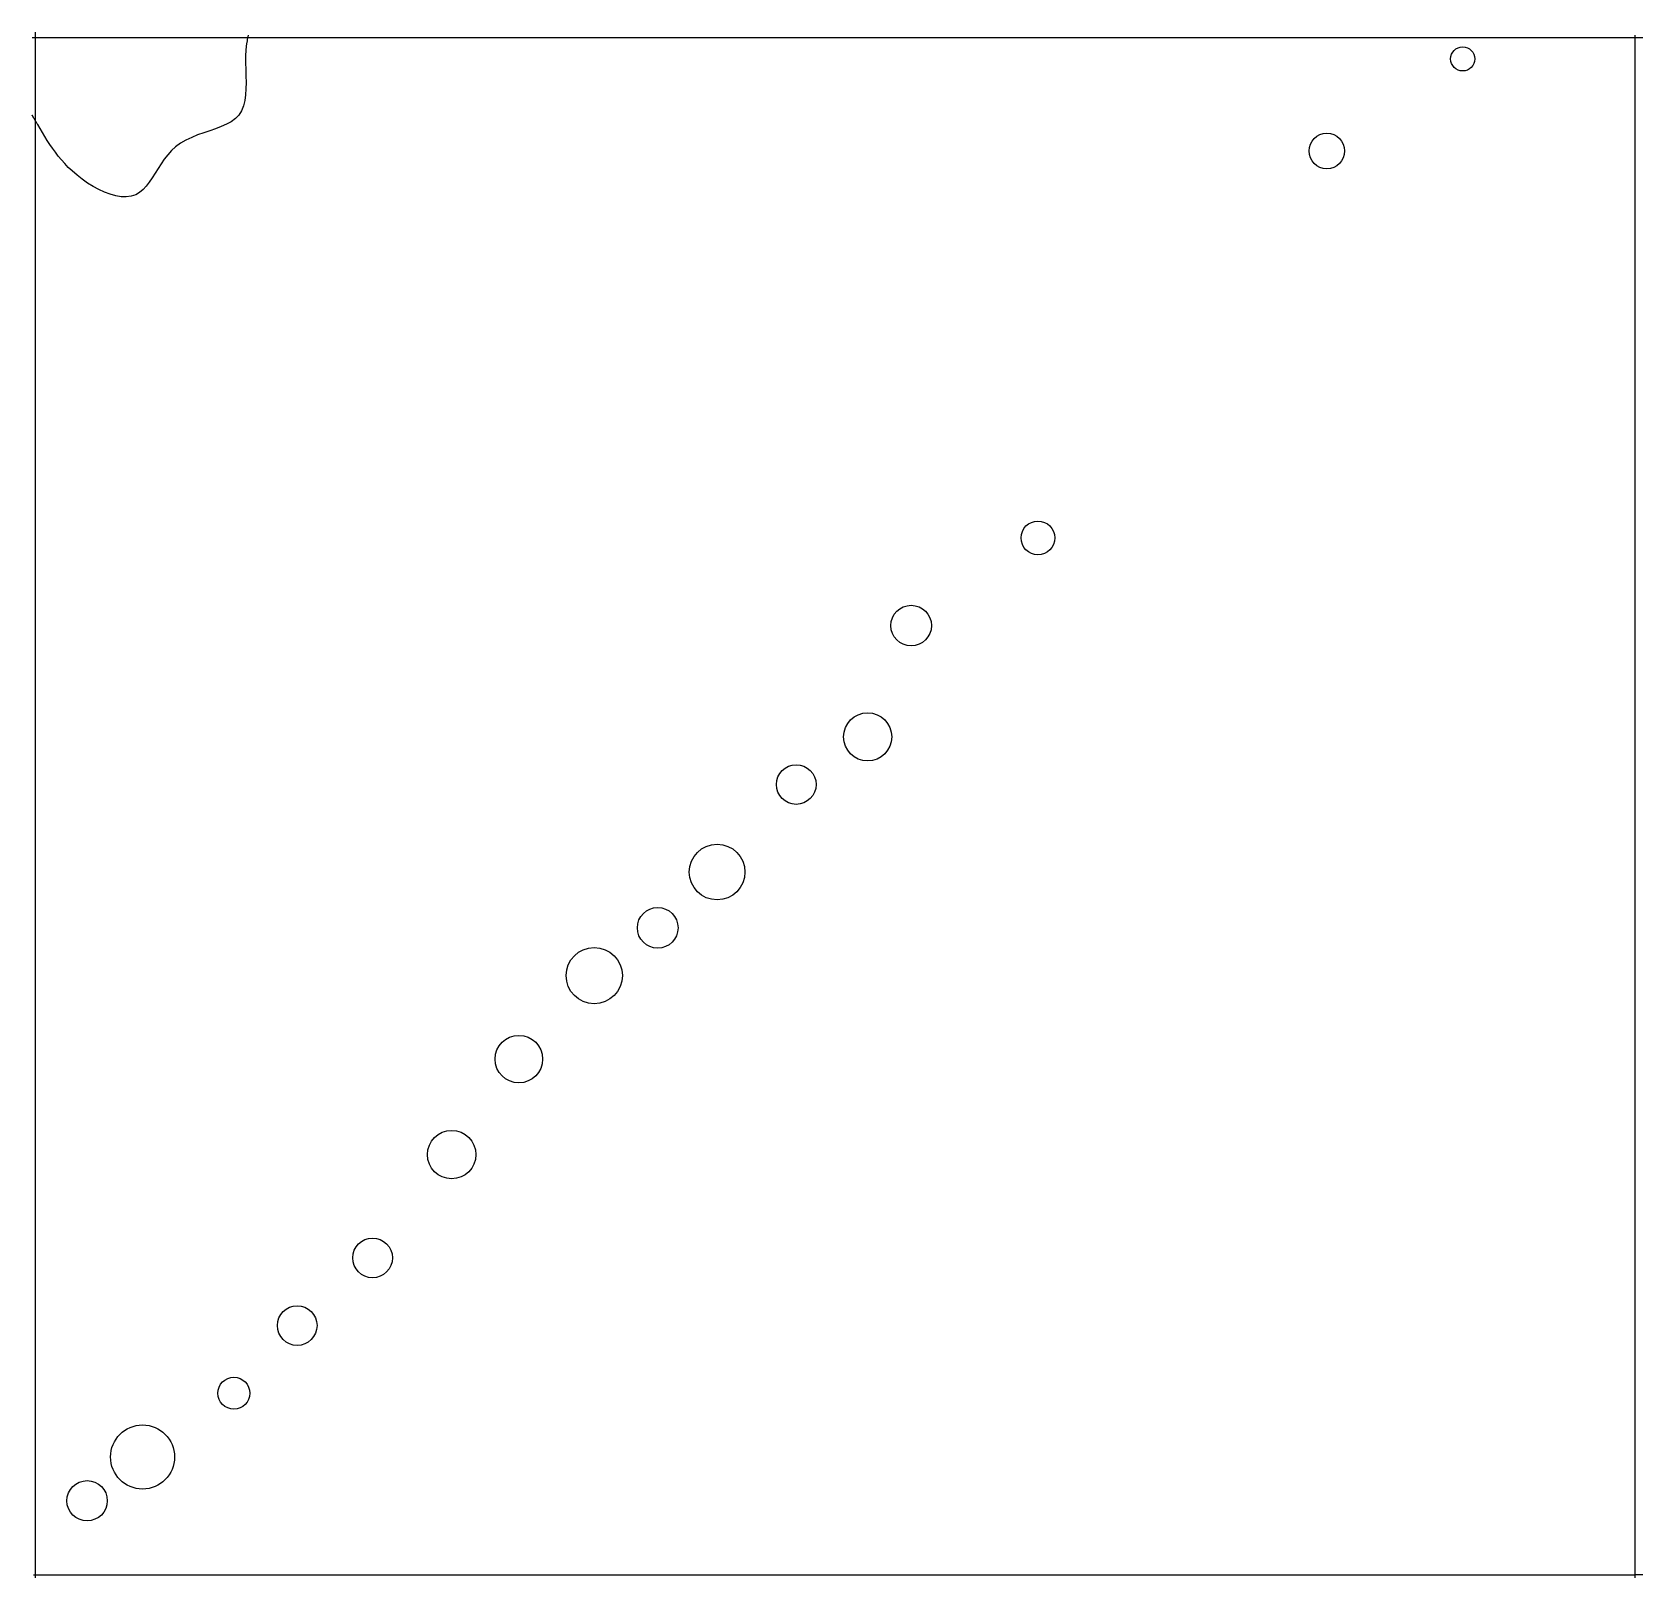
# Model space of a CAD drawing. Extents: x 11.02 to 12.05, y -1.43 to -0.44.
import ezdxf

# ---------------------------------------------------------------- set-up
doc = ezdxf.new("R2010")
doc.units = 0
for name, color, linetype in [('LAYER1', 7, 'CONTINUOUS'), ('LAYER10', 1, 'CONTINUOUS'), ('LAYER12', 5, 'CONTINUOUS')]:
    doc.layers.add(name, color=color, linetype=linetype)

msp = doc.modelspace()

# ---------------------------------------------------------------- linework, layer by layer
at = {"layer": 'LAYER1', "color": 7, "linetype": 'CONTINUOUS'}
for centre, radius in [((11.9363, -0.4547), 0.0077), ((11.8494, -0.5136), 0.0114), ((11.6646, -0.7612), 0.0108), ((11.5835, -0.8173), 0.013), ((11.5557, -0.8885), 0.0154), ((11.51, -0.919), 0.0127), ((11.4594, -0.975), 0.0178), ((11.4214, -1.0107), 0.013), ((11.3808, -1.0413), 0.018), ((11.3326, -1.0947), 0.0152), ((11.2896, -1.1558), 0.0155), ((11.239, -1.2219), 0.0127), ((11.1908, -1.2652), 0.0127), ((11.1503, -1.3085), 0.0102), ((11.0919, -1.3493), 0.0205), ((11.0564, -1.3773), 0.0129)]:
    msp.add_circle(centre, radius, dxfattribs=at)
at = {"layer": 'LAYER10', "color": 1, "linetype": 'CONTINUOUS'}
for points in [[(11.1595, -0.4395), (11.1594, -0.4399), (11.1593, -0.4404), (11.1592, -0.4408), (11.1591, -0.4412), (11.159, -0.4417), (11.1589, -0.4421), (11.1588, -0.4426), (11.1587, -0.443), (11.1587, -0.4435), (11.1586, -0.444), (11.1585, -0.4444), (11.1584, -0.4449), (11.158, -0.4488), (11.1578, -0.4529), (11.1578, -0.4571), (11.1579, -0.4614), (11.158, -0.4656), (11.1581, -0.4698), (11.158, -0.4738), (11.1578, -0.4777), (11.1572, -0.4814), (11.1564, -0.4848), (11.1552, -0.4879), (11.1535, -0.4906), (11.1513, -0.4929), (11.1486, -0.4949), (11.1456, -0.4965), (11.1422, -0.498), (11.1386, -0.4994), (11.1349, -0.5007), (11.131, -0.502), (11.1271, -0.5033), (11.1233, -0.5049), (11.1196, -0.5066), (11.1161, -0.5086), (11.1129, -0.511), (11.1103, -0.5134), (11.108, -0.5161), (11.1058, -0.5189), (11.1038, -0.5219), (11.1018, -0.5249), (11.1, -0.5279), (11.0981, -0.5308), (11.0962, -0.5336), (11.0942, -0.5361), (11.0922, -0.5383), (11.0899, -0.5401), (11.0875, -0.5416), (11.0846, -0.5425), (11.0815, -0.543), (11.0782, -0.5429), (11.0747, -0.5423), (11.0712, -0.5413), (11.0675, -0.54), (11.0639, -0.5383), (11.0603, -0.5363), (11.0567, -0.5341), (11.0533, -0.5316), (11.05, -0.5291), (11.0469, -0.5264), (11.0444, -0.5241), (11.0421, -0.5217), (11.04, -0.5193), (11.038, -0.5169), (11.0361, -0.5144), (11.0343, -0.5119), (11.0326, -0.5094), (11.0309, -0.5069), (11.0293, -0.5044), (11.0278, -0.5018), (11.0263, -0.4993), (11.0248, -0.4967)], [(11.1595, -0.4395), (11.1595, -0.4395), (11.1595, -0.4395), (11.1595, -0.4395), (11.1595, -0.4395), (11.1595, -0.4395), (11.1595, -0.4395), (11.1595, -0.4395), (11.1595, -0.4395), (11.1595, -0.4395), (11.1595, -0.4395), (11.1595, -0.4395), (11.1595, -0.4395), (11.1595, -0.4395), (11.1595, -0.4395), (11.1595, -0.4395), (11.1595, -0.4395), (11.1595, -0.4395), (11.1595, -0.4395), (11.1595, -0.4395), (11.1595, -0.4395), (11.1595, -0.4395), (11.1595, -0.4395), (11.1595, -0.4395), (11.1595, -0.4395)], [(11.0221, -0.4922), (11.0221, -0.4921), (11.022, -0.492), (11.0219, -0.4919), (11.0219, -0.4918), (11.0218, -0.4916), (11.0218, -0.4915), (11.0217, -0.4914), (11.0216, -0.4913), (11.0216, -0.4912), (11.0215, -0.4911), (11.0214, -0.491), (11.0214, -0.4909), (11.0214, -0.4909), (11.0214, -0.4909), (11.0214, -0.4909), (11.0213, -0.4908), (11.0213, -0.4908), (11.0213, -0.4908), (11.0213, -0.4908), (11.0213, -0.4908), (11.0213, -0.4908), (11.0213, -0.4908), (11.0213, -0.4907), (11.0213, -0.4907)], [(11.0248, -0.4967), (11.0245, -0.4962), (11.0243, -0.4958), (11.024, -0.4953), (11.0237, -0.4948), (11.0234, -0.4944), (11.0232, -0.494), (11.023, -0.4936), (11.0228, -0.4932), (11.0226, -0.4929), (11.0224, -0.4926), (11.0222, -0.4924), (11.0221, -0.4922), (11.022, -0.492), (11.022, -0.4919), (11.022, -0.4919), (11.0219, -0.4918), (11.0219, -0.4918), (11.0219, -0.4918), (11.0219, -0.4919), (11.022, -0.4919), (11.022, -0.492), (11.022, -0.492), (11.0221, -0.4921), (11.0221, -0.4922)]]:
    msp.add_lwpolyline(points, dxfattribs=at)
at = {"layer": 'LAYER12', "color": 5, "linetype": 'CONTINUOUS'}
for points in [[(11.0221, -0.4411), (11.0213, -0.4411)], [(11.0248, -0.4411), (11.0221, -0.4411)], [(11.0235, -0.4395), (11.0235, -0.4376)], [(11.0235, -0.4412), (11.0235, -0.4395)], [(11.0235, -0.4395), (11.0235, -0.4395)], [(11.0235, -0.4395), (11.0235, -0.4395)], [(11.0235, -1.4226), (11.0235, -0.4412)], [(11.0284, -0.4411), (11.0248, -0.4411)], [(12.0473, -0.4411), (11.0284, -0.4411)], [(12.0465, -0.4395), (12.0465, -0.4395)], [(12.0465, -0.4395), (12.0465, -0.4395)], [(12.0465, -0.4395), (12.0465, -1.4248)], [(12.0515, -0.4411), (12.0473, -0.4411)], [(11.0221, -1.4248), (11.0248, -1.4248)], [(11.0235, -1.4262), (11.0235, -1.4226)], [(11.0235, -1.4266), (11.0235, -1.4262)], [(11.0248, -1.4248), (11.0248, -1.4248)], [(11.0248, -1.4248), (12.0465, -1.4248)], [(12.0515, -1.4248), (12.0465, -1.4248)], [(12.0465, -1.4248), (12.0465, -1.4266)]]:
    msp.add_lwpolyline(points, dxfattribs=at)

doc.saveas('drawing.dxf')
